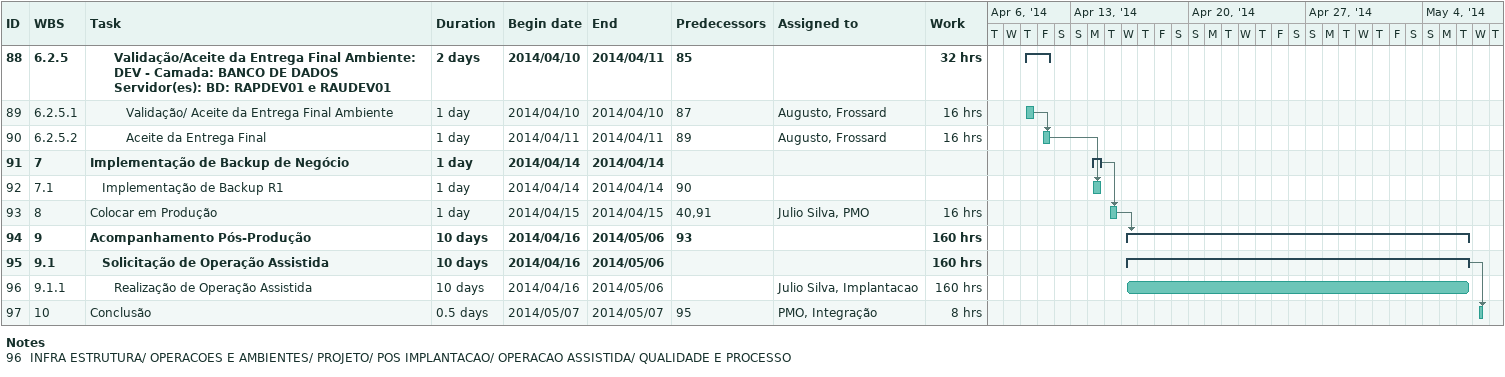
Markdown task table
| ID | WBS | Task | Duration | Start | Finish | Predecessors | Resources | Work (h) |
|---|---|---|---|---|---|---|---|---|
| 88 | 6.2.5 | **Validação/Aceite da Entrega Final Ambiente: DEV - Camada: BANCO DE DADOS Servidor(es): BD: RAPDEV01 e RAUDEV01** | 2d | 2014-04-10 | 2014-04-11 | 85 |  | 32 |
| 89 | 6.2.5.1 | Validação/ Aceite da Entrega Final Ambiente | 1d | 2014-04-10 | 2014-04-10 | 87 | Augusto, Frossard | 16 |
| 90 | 6.2.5.2 | Aceite da Entrega Final | 1d | 2014-04-11 | 2014-04-11 | 89 | Augusto, Frossard | 16 |
| 91 | 7 | **Implementação de Backup de Negócio** | 1d | 2014-04-14 | 2014-04-14 |  |  |  |
| 92 | 7.1 | Implementação de Backup R1 | 1d | 2014-04-14 | 2014-04-14 | 90 |  |  |
| 93 | 8 | Colocar em Produção | 1d | 2014-04-15 | 2014-04-15 | 40, 91 | Julio Silva, PMO | 16 |
| 94 | 9 | **Acompanhamento Pós-Produção** | 10d | 2014-04-16 | 2014-05-06 | 93 |  | 160 |
| 95 | 9.1 | **Solicitação de Operação Assistida** | 10d | 2014-04-16 | 2014-05-06 |  |  | 160 |
| 96 | 9.1.1 | Realização de Operação Assistida | 10d | 2014-04-16 | 2014-05-06 |  | Julio Silva, Implantacao | 160 |
| 97 | 10 | Conclusão | 0.5d | 2014-05-07 | 2014-05-07 | 95 | PMO, Integração | 8 |

Notes
- 96: INFRA ESTRUTURA/ OPERACOES E AMBIENTES/ PROJETO/ POS IMPLANTACAO/ OPERACAO ASSISTIDA/ QUALIDADE E PROCESSO
